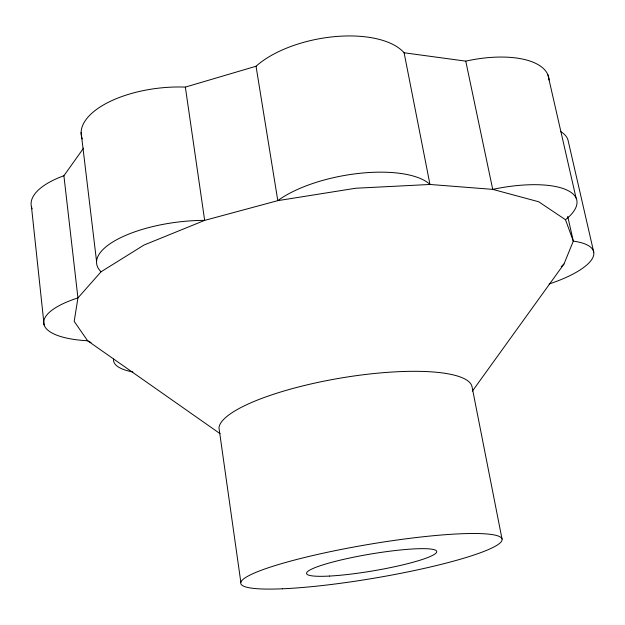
<?xml version="1.0" encoding="UTF-8"?>
<svg xmlns="http://www.w3.org/2000/svg" width="625" height="625" viewBox="0 0 625 625"><rect width="100%" height="100%" fill="white"/><g stroke="black" fill="none" stroke-linecap="round" stroke-linejoin="round"><path stroke-width="0.94" d="M472.398 391.102L564 263.992L573.305 241.133L567.719 216.375M32.117 208.875A75.109 30.602 -5.6 0 1 63.906 175.75L83.539 148.164M549.117 283.984A73.555 22.938 -12.4 0 0 573.305 241.133L565.5 219.734A82.195 28.766 -12.6 0 0 565.641 189.492A82.195 28.766 -12.6 0 0 492.727 189.375L429.977 184.469A87.008 33.125 -10.3 0 0 359.633 173.32A87.008 33.125 -10.3 0 0 277.797 200.648L204.664 220.375A84.844 31.016 -7.2 0 0 120.016 238A84.844 31.016 -7.2 0 0 101.063 271.773L77.938 297.922A77.047 25.078 -6.5 0 0 43.914 324.234A77.047 25.078 -6.5 0 0 87.617 340.758L91.062 342.586M561.219 266.656L564 263.992M101.063 271.773L144.023 245.031L204.664 220.375L185.352 87.102L256.039 66.242A84.492 40.133 -10.5 0 1 334.875 36.617A84.492 40.133 -10.5 0 1 404.102 52.773L465.758 61.141A79.984 34.977 -13.5 0 1 549.086 80M565.5 219.734L538.695 201.766L492.727 189.375L465.758 61.141M220.109 433.688L87.617 340.758L74.195 321.375L77.938 297.922L63.906 175.75M593.75 252.164L568.234 141.07A71.781 28.047 -13.2 0 0 560.633 131.57M547.914 74.828L576.062 198.008M502.031 539L472.008 386.594A128.32 30.766 -9.6 0 0 343.555 377.586A128.32 30.766 -9.6 0 0 218.977 427.852L240.844 582.32M404.102 52.773L429.977 184.469L355.773 188.234L277.797 200.648L256.039 66.242M81.109 132.398L96.578 261.492M31.516 207.141L44.094 324.906M82.211 138.945A82.469 37.641 -6.5 0 1 185.352 87.102M132.859 371.969A68.938 20.422 -7.6 0 1 113.594 359.148M282.359 588.797A132.5 17.109 -9.6 0 0 498.773 544.016A132.5 17.109 -9.6 0 0 333.148 551.07A132.5 17.109 -9.6 0 0 282.359 588.797M329.492 576.062A66.031 8.5 -9.6 0 0 435.695 553.383A66.031 8.5 -9.6 0 0 349.695 558.023A66.031 8.5 -9.6 0 0 329.492 576.062"/></g></svg>
